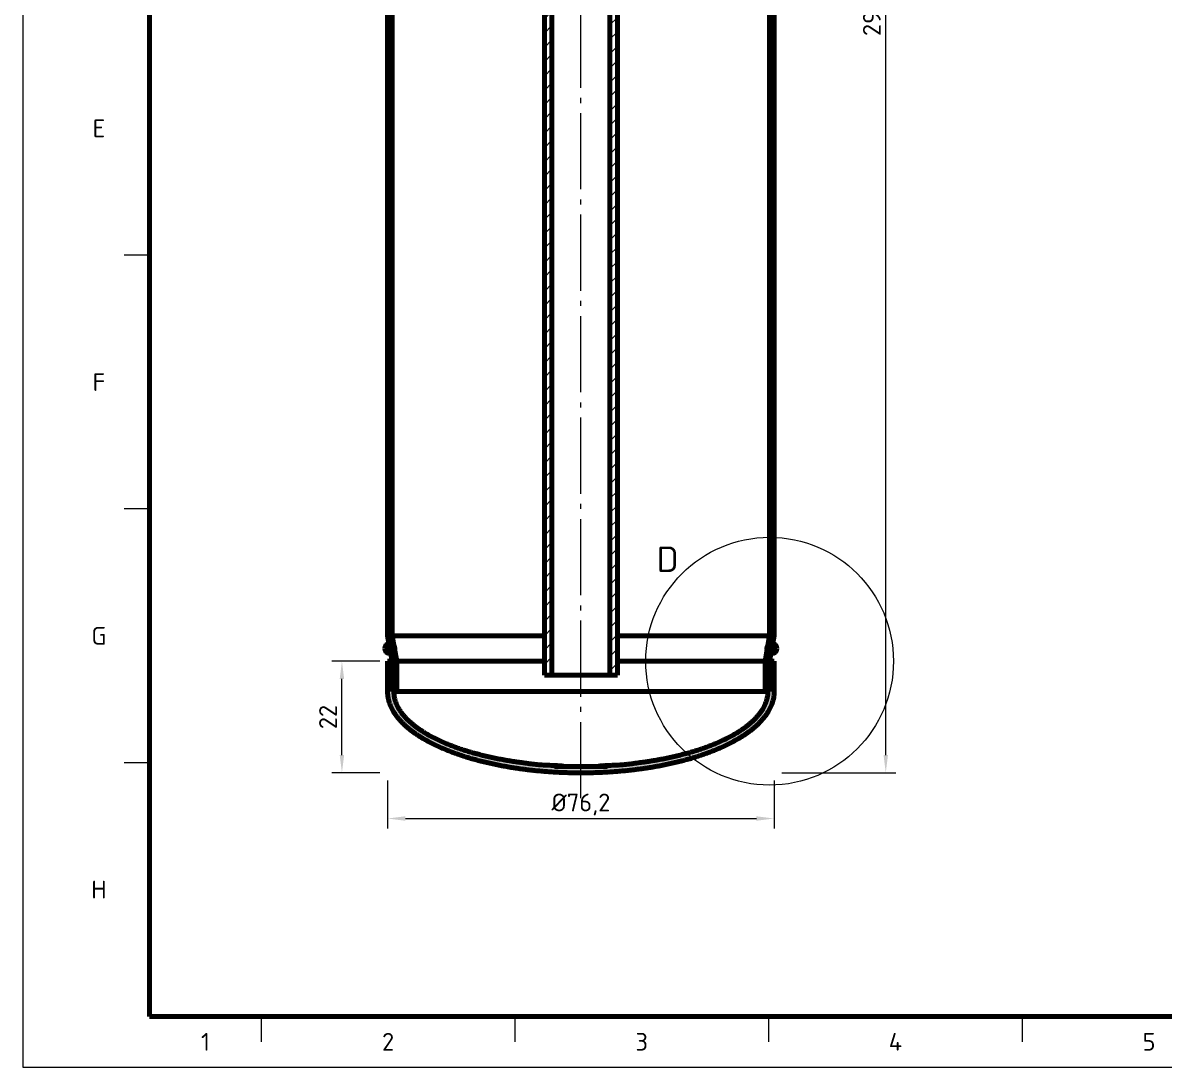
# Model space of a CAD drawing. Header units: millimetres. Extents: x 0 to 2208, y 0 to 420.
# Drawn here: x 480 to 705, y 0 to 205.8 of the extents above; entities that cross this region are included whole.
import ezdxf
from ezdxf.enums import TextEntityAlignment as Align

# ---------------------------------------------------------------- set-up
doc = ezdxf.new("R2010")
doc.units = ezdxf.units.MM
doc.linetypes.add('IRAM-F-TRAZO-PUNTO', pattern=[20, 15, -2, 1, -2])
for name, color, linetype, lineweight in [('01-VISIBLE', 7, 'CONTINUOUS', 70), ('03-EJE', 1, 'IRAM-F-TRAZO-PUNTO', 18), ('04-COTA', 3, 'CONTINUOUS', 18), ('05-RAYADO', 8, 'CONTINUOUS', 18), ('06-TEXTO', 7, 'CONTINUOUS', 25), ('07-RECUADRO', 7, 'CONTINUOUS', 70), ('08-FINA', 5, 'CONTINUOUS', 18)]:
    doc.layers.add(name, color=color, linetype=linetype, lineweight=lineweight)
doc.styles.add('ISO3098', font='isocpeur.ttf')
doc.dimstyles.new('FLAMA-IRAM', dxfattribs={"dimtxt": 3.5, "dimasz": 3.5, "dimexe": 2, "dimexo": 1.5, "dimgap": 1, "dimtad": 1, "dimdec": 1, "dimtxsty": 'ISO3098', "dimblk": 'IRAM_FLECHA', "dimblk1": 'IRAM_FLECHA', "dimblk2": 'IRAM_FLECHA', "dimcen": 2.5, "dimclrd": 256, "dimclre": 256, "dimclrt": 256, "dimazin": 3, "dimtfac": 1, "dimtmove": 0, "dimatfit": 3, "dimlwd": 18, "dimlwe": 18})

# ---------------------------------------------------------------- blocks, each defined once
blk = doc.blocks.new('IRAM_FLECHA')
blk.add_solid([(0, 0), (-1, 0.125), (-1, -0.125)])

msp = doc.modelspace()

# ---------------------------------------------------------------- hatches: boundary and pattern name
at = {"layer": '05-RAYADO'}
h = msp.add_hatch(dxfattribs=at)
h.set_pattern_fill('ANSI31', scale=0.62992)
h.paths.add_polyline_path([(584.3, 77.25), (582.8, 77.25), (582.8, 347.4), (584.3, 347.4)])
h = msp.add_hatch(dxfattribs=at)
h.set_pattern_fill('ANSI31', scale=0.62992)
h.paths.add_polyline_path([(595.7, 347.4), (597.2, 347.4), (597.2, 77.25), (595.7, 77.25)])
h = msp.add_hatch(color=7, dxfattribs=at)
h.dxf.hatch_style = 1
h.paths.add_polyline_path([(552.8, 80), (551.9, 85), (551.9, 326.39), (552.8, 331.39), (552.8, 337.39), (553.7, 337.39), (553.7, 331.39), (552.8, 326.39), (552.8, 85), (553.7, 80), (553.7, 74), (552.8, 74)])
h = msp.add_hatch(color=7, dxfattribs=at)
h.dxf.hatch_style = 1
h.paths.add_polyline_path([(628.1, 326.39), (628.1, 85), (627.2, 80), (627.2, 74), (626.3, 74), (626.3, 80), (627.2, 85), (627.2, 326.39), (626.3, 331.39), (626.3, 337.39), (627.2, 337.39), (627.2, 331.39)])
h = msp.add_hatch(color=7, dxfattribs=at)
h.dxf.hatch_style = 1
h.paths.add_polyline_path([(551.35, 82.5), (551.37, 82.701), (551.431, 82.894), (551.529, 83.071), (551.661, 83.225), (551.821, 83.349), (552.003, 83.438), (552.199, 83.488), (552.401, 83.499), (552.601, 83.468), (552.79, 83.398), (552.962, 83.291), (553.109, 83.151), (553.224, 82.985), (553.304, 82.799), (553.345, 82.601), (553.345, 82.399), (553.304, 82.201), (553.224, 82.015), (553.109, 81.849), (552.962, 81.709), (552.79, 81.602), (552.601, 81.532), (552.401, 81.501), (552.199, 81.512), (552.003, 81.562), (551.821, 81.651), (551.661, 81.775), (551.529, 81.929), (551.431, 82.106), (551.37, 82.299)])
h = msp.add_hatch(color=7, dxfattribs=at)
h.dxf.hatch_style = 1
h.paths.add_polyline_path([(628.65, 82.5), (628.63, 82.299), (628.569, 82.106), (628.471, 81.929), (628.339, 81.775), (628.179, 81.651), (627.997, 81.562), (627.801, 81.512), (627.599, 81.501), (627.399, 81.532), (627.21, 81.602), (627.038, 81.709), (626.891, 81.849), (626.776, 82.015), (626.696, 82.201), (626.655, 82.399), (626.655, 82.601), (626.696, 82.799), (626.776, 82.985), (626.891, 83.151), (627.038, 83.291), (627.21, 83.398), (627.399, 83.468), (627.599, 83.499), (627.801, 83.488), (627.997, 83.438), (628.179, 83.349), (628.339, 83.225), (628.471, 83.071), (628.569, 82.894), (628.63, 82.701)])
h = msp.add_hatch(color=7, dxfattribs=at)
h.dxf.hatch_style = 1
h.paths.add_polyline_path([(628.1, 74), (628.098, 73.8), (628.093, 73.599), (628.083, 73.399), (628.066, 73.2), (628.041, 73.001), (628.006, 72.803), (627.962, 72.608), (627.912, 72.414), (627.857, 72.221), (627.8, 72.029), (627.739, 71.838), (627.674, 71.649), (627.606, 71.46), (627.535, 71.273), (627.459, 71.087), (627.379, 70.904), (627.294, 70.722), (627.205, 70.543), (627.11, 70.366), (627.012, 70.192), (626.908, 70.02), (626.801, 69.851), (626.691, 69.684), (626.577, 69.519), (626.46, 69.356), (626.34, 69.195), (626.218, 69.036), (626.094, 68.88), (625.967, 68.724), (625.837, 68.571), (625.706, 68.42), (625.572, 68.271), (625.436, 68.124), (625.298, 67.978), (625.158, 67.835), (625.016, 67.694), (624.872, 67.554), (624.727, 67.417), (624.579, 67.281), (624.43, 67.147), (624.279, 67.015), (624.127, 66.885), (623.973, 66.757), (623.818, 66.63), (623.661, 66.505), (623.504, 66.382), (623.345, 66.26), (623.184, 66.139), (623.023, 66.02), (622.861, 65.903), (622.697, 65.787), (622.533, 65.673), (622.367, 65.56), (622.201, 65.448), (622.033, 65.338), (621.865, 65.229), (621.696, 65.122), (621.526, 65.015), (621.355, 64.911), (621.184, 64.807), (621.011, 64.705), (620.838, 64.604), (620.665, 64.504), (620.49, 64.406), (620.315, 64.308), (620.139, 64.212), (619.963, 64.117), (619.786, 64.023), (619.608, 63.93), (619.43, 63.839), (619.251, 63.748), (619.072, 63.658), (618.892, 63.57), (618.712, 63.483), (618.531, 63.396), (618.35, 63.311), (618.168, 63.226), (617.986, 63.143), (617.803, 63.06), (617.62, 62.979), (617.437, 62.898), (617.253, 62.819), (617.069, 62.74), (616.884, 62.662), (616.699, 62.586), (616.513, 62.51), (616.328, 62.435), (616.142, 62.36), (615.955, 62.287), (615.768, 62.214), (615.581, 62.143), (615.394, 62.072), (615.206, 62.002), (615.018, 61.933), (614.83, 61.864), (614.641, 61.797), (614.452, 61.73), (614.263, 61.664), (614.073, 61.599), (613.884, 61.534), (613.694, 61.47), (613.504, 61.407), (613.313, 61.345), (613.122, 61.283), (612.932, 61.223), (612.74, 61.162), (612.549, 61.103), (612.357, 61.044), (612.166, 60.986), (611.974, 60.929), (611.781, 60.872), (611.589, 60.817), (611.396, 60.761), (611.204, 60.707), (611.011, 60.653), (610.817, 60.599), (610.624, 60.547), (610.431, 60.495), (610.237, 60.444), (610.043, 60.393), (609.849, 60.343), (609.655, 60.293), (609.46, 60.245), (609.266, 60.196), (609.071, 60.149), (608.877, 60.102), (608.682, 60.055), (608.487, 60.01), (608.291, 59.964), (608.096, 59.92), (607.9, 59.876), (607.705, 59.832), (607.509, 59.79), (607.313, 59.747), (607.117, 59.706), (606.921, 59.665), (606.725, 59.624), (606.529, 59.584), (606.332, 59.545), (606.136, 59.506), (605.939, 59.467), (605.742, 59.43), (605.545, 59.392), (605.348, 59.356), (605.151, 59.32), (604.954, 59.284), (604.757, 59.249), (604.559, 59.214), (604.362, 59.18), (604.164, 59.147), (603.967, 59.114), (603.769, 59.081), (603.571, 59.049), (603.373, 59.018), (603.175, 58.987), (602.977, 58.957), (602.779, 58.927), (602.581, 58.897), (602.382, 58.869), (602.184, 58.84), (601.986, 58.812), (601.787, 58.785), (601.589, 58.758), (601.39, 58.732), (601.191, 58.706), (600.992, 58.68), (600.794, 58.655), (600.595, 58.631), (600.396, 58.607), (600.197, 58.584), (599.998, 58.561), (599.799, 58.538), (599.6, 58.516), (599.4, 58.495), (599.201, 58.474), (599.002, 58.453), (598.802, 58.433), (598.603, 58.413), (598.403, 58.394), (598.204, 58.375), (598.004, 58.357), (597.805, 58.339), (597.605, 58.322), (597.406, 58.305), (597.206, 58.289), (597.006, 58.273), (596.806, 58.257), (596.607, 58.242), (596.407, 58.228), (596.207, 58.214), (596.007, 58.2), (595.807, 58.187), (595.607, 58.174), (595.407, 58.162), (595.207, 58.15), (595.007, 58.139), (594.807, 58.128), (594.607, 58.117), (594.407, 58.107), (594.206, 58.098), (594.006, 58.089), (593.806, 58.08), (593.606, 58.072), (593.406, 58.064), (593.205, 58.057), (593.005, 58.05), (592.805, 58.043), (592.605, 58.037), (592.404, 58.032), (592.204, 58.027), (592.004, 58.022), (591.803, 58.018), (591.603, 58.014), (591.403, 58.011), (591.202, 58.008), (591.002, 58.006), (590.801, 58.004), (590.601, 58.002), (590.401, 58.001), (590.2, 58), (590, 58), (589.8, 58), (589.599, 58.001), (589.399, 58.002), (589.199, 58.004), (588.998, 58.006), (588.798, 58.008), (588.597, 58.011), (588.397, 58.014), (588.197, 58.018), (587.996, 58.022), (587.796, 58.027), (587.596, 58.032), (587.395, 58.037), (587.195, 58.043), (586.995, 58.05), (586.795, 58.057), (586.594, 58.064), (586.394, 58.072), (586.194, 58.08), (585.994, 58.089), (585.794, 58.098), (585.593, 58.107), (585.393, 58.117), (585.193, 58.128), (584.993, 58.139), (584.793, 58.15), (584.593, 58.162), (584.393, 58.174), (584.193, 58.187), (583.993, 58.2), (583.793, 58.214), (583.593, 58.228), (583.393, 58.242), (583.194, 58.257), (582.994, 58.273), (582.794, 58.289), (582.594, 58.305), (582.395, 58.322), (582.195, 58.339), (581.996, 58.357), (581.796, 58.375), (581.597, 58.394), (581.397, 58.413), (581.198, 58.433), (580.998, 58.453), (580.799, 58.474), (580.6, 58.495), (580.4, 58.516), (580.201, 58.538), (580.002, 58.561), (579.803, 58.584), (579.604, 58.607), (579.405, 58.631), (579.206, 58.655), (579.008, 58.68), (578.809, 58.706), (578.61, 58.732), (578.411, 58.758), (578.213, 58.785), (578.014, 58.812), (577.816, 58.84), (577.618, 58.869), (577.419, 58.897), (577.221, 58.927), (577.023, 58.957), (576.825, 58.987), (576.627, 59.018), (576.429, 59.049), (576.231, 59.081), (576.033, 59.114), (575.836, 59.147), (575.638, 59.18), (575.441, 59.214), (575.243, 59.249), (575.046, 59.284), (574.849, 59.32), (574.652, 59.356), (574.455, 59.392), (574.258, 59.43), (574.061, 59.467), (573.864, 59.506), (573.668, 59.545), (573.471, 59.584), (573.275, 59.624), (573.079, 59.665), (572.883, 59.706), (572.687, 59.747), (572.491, 59.79), (572.295, 59.832), (572.1, 59.876), (571.904, 59.92), (571.709, 59.964), (571.513, 60.01), (571.318, 60.055), (571.123, 60.102), (570.929, 60.149), (570.734, 60.196), (570.54, 60.245), (570.345, 60.293), (570.151, 60.343), (569.957, 60.393), (569.763, 60.444), (569.569, 60.495), (569.376, 60.547), (569.183, 60.599), (568.989, 60.653), (568.796, 60.707), (568.604, 60.761), (568.411, 60.817), (568.219, 60.872), (568.026, 60.929), (567.834, 60.986), (567.643, 61.044), (567.451, 61.103), (567.26, 61.162), (567.068, 61.223), (566.878, 61.283), (566.687, 61.345), (566.496, 61.407), (566.306, 61.47), (566.116, 61.534), (565.927, 61.599), (565.737, 61.664), (565.548, 61.73), (565.359, 61.797), (565.17, 61.864), (564.982, 61.933), (564.794, 62.002), (564.606, 62.072), (564.419, 62.143), (564.232, 62.214), (564.045, 62.287), (563.858, 62.36), (563.672, 62.435), (563.487, 62.51), (563.301, 62.586), (563.116, 62.662), (562.931, 62.74), (562.747, 62.819), (562.563, 62.898), (562.38, 62.979), (562.197, 63.06), (562.014, 63.143), (561.832, 63.226), (561.65, 63.311), (561.469, 63.396), (561.288, 63.483), (561.108, 63.57), (560.928, 63.658), (560.749, 63.748), (560.57, 63.839), (560.392, 63.93), (560.214, 64.023), (560.037, 64.117), (559.861, 64.212), (559.685, 64.308), (559.51, 64.406), (559.335, 64.504), (559.162, 64.604), (558.989, 64.705), (558.816, 64.807), (558.645, 64.911), (558.474, 65.015), (558.304, 65.122), (558.135, 65.229), (557.967, 65.338), (557.799, 65.448), (557.633, 65.56), (557.467, 65.673), (557.303, 65.787), (557.139, 65.903), (556.977, 66.02), (556.816, 66.139), (556.655, 66.26), (556.496, 66.382), (556.339, 66.505), (556.182, 66.63), (556.027, 66.757), (555.873, 66.885), (555.721, 67.015), (555.57, 67.147), (555.421, 67.281), (555.273, 67.417), (555.128, 67.554), (554.984, 67.694), (554.842, 67.835), (554.702, 67.978), (554.564, 68.124), (554.428, 68.271), (554.294, 68.42), (554.163, 68.571), (554.033, 68.724), (553.906, 68.88), (553.782, 69.036), (553.66, 69.195), (553.54, 69.356), (553.423, 69.519), (553.309, 69.684), (553.199, 69.851), (553.092, 70.02), (552.988, 70.192), (552.89, 70.366), (552.795, 70.543), (552.706, 70.722), (552.621, 70.904), (552.541, 71.087), (552.465, 71.273), (552.394, 71.46), (552.326, 71.649), (552.261, 71.838), (552.2, 72.029), (552.143, 72.221), (552.088, 72.414), (552.038, 72.608), (551.994, 72.803), (551.959, 73.001), (551.934, 73.2), (551.917, 73.399), (551.907, 73.599), (551.902, 73.8), (551.9, 74), (551.9, 80), (553.15, 80), (553.15, 74), (553.153, 73.8), (553.163, 73.6), (553.18, 73.4), (553.203, 73.201), (553.234, 73.003), (553.27, 72.806), (553.314, 72.611), (553.363, 72.417), (553.419, 72.224), (553.48, 72.033), (553.546, 71.845), (553.618, 71.658), (553.695, 71.473), (553.778, 71.29), (553.864, 71.11), (553.956, 70.932), (554.052, 70.756), (554.152, 70.582), (554.257, 70.412), (554.365, 70.243), (554.477, 70.077), (554.593, 69.913), (554.711, 69.752), (554.833, 69.593), (554.958, 69.437), (555.086, 69.282), (555.216, 69.13), (555.349, 68.981), (555.485, 68.833), (555.623, 68.688), (555.763, 68.545), (555.905, 68.404), (556.05, 68.265), (556.196, 68.128), (556.344, 67.993), (556.494, 67.86), (556.645, 67.729), (556.799, 67.601), (556.954, 67.473), (557.11, 67.348), (557.268, 67.225), (557.427, 67.103), (557.587, 66.983), (557.749, 66.865), (557.911, 66.748), (558.075, 66.633), (558.24, 66.52), (558.407, 66.408), (558.574, 66.297), (558.742, 66.188), (558.911, 66.081), (559.081, 65.975), (559.252, 65.871), (559.424, 65.768), (559.596, 65.666), (559.769, 65.565), (559.943, 65.466), (560.118, 65.369), (560.294, 65.272), (560.47, 65.177), (560.647, 65.083), (560.824, 64.99), (561.002, 64.898), (561.181, 64.808), (561.36, 64.718), (561.54, 64.63), (561.721, 64.543), (561.901, 64.457), (562.083, 64.372), (562.265, 64.288), (562.447, 64.205), (562.63, 64.124), (562.813, 64.043), (562.997, 63.963), (563.181, 63.884), (563.366, 63.806), (563.551, 63.73), (563.736, 63.654), (563.922, 63.579), (564.108, 63.505), (564.294, 63.432), (564.481, 63.359), (564.668, 63.288), (564.856, 63.217), (565.043, 63.148), (565.232, 63.079), (565.42, 63.011), (565.609, 62.944), (565.798, 62.877), (565.987, 62.812), (566.176, 62.747), (566.366, 62.683), (566.556, 62.62), (566.747, 62.557), (566.937, 62.496), (567.128, 62.435), (567.319, 62.375), (567.51, 62.315), (567.702, 62.257), (567.894, 62.199), (568.086, 62.141), (568.278, 62.085), (568.47, 62.029), (568.663, 61.974), (568.855, 61.92), (569.048, 61.866), (569.242, 61.813), (569.435, 61.761), (569.628, 61.709), (569.822, 61.658), (570.016, 61.608), (570.21, 61.558), (570.404, 61.509), (570.599, 61.461), (570.793, 61.413), (570.988, 61.366), (571.183, 61.319), (571.378, 61.273), (571.573, 61.228), (571.768, 61.183), (571.963, 61.138), (572.159, 61.095), (572.354, 61.051), (572.55, 61.009), (572.746, 60.967), (572.942, 60.925), (573.138, 60.884), (573.334, 60.843), (573.53, 60.803), (573.726, 60.764), (573.923, 60.725), (574.12, 60.687), (574.316, 60.65), (574.513, 60.613), (574.71, 60.577), (574.907, 60.541), (575.105, 60.506), (575.302, 60.472), (575.499, 60.438), (575.697, 60.406), (575.895, 60.373), (576.092, 60.342), (576.29, 60.311), (576.488, 60.281), (576.686, 60.251), (576.885, 60.221), (577.083, 60.192), (577.281, 60.164), (577.479, 60.136), (577.678, 60.108), (577.876, 60.08), (578.074, 60.053), (578.273, 60.025), (578.471, 59.998), (578.67, 59.971), (578.868, 59.944), (579.067, 59.917), (579.265, 59.89), (579.464, 59.863), (579.662, 59.836), (579.861, 59.809), (580.059, 59.783), (580.258, 59.757), (580.457, 59.733), (580.656, 59.709), (580.855, 59.687), (581.054, 59.667), (581.253, 59.647), (581.453, 59.629), (581.652, 59.612), (581.852, 59.596), (582.052, 59.581), (582.251, 59.568), (582.451, 59.555), (582.651, 59.543), (582.851, 59.531), (583.051, 59.52), (583.251, 59.51), (583.451, 59.5), (583.651, 59.491), (583.851, 59.482), (584.052, 59.473), (584.252, 59.464), (584.452, 59.455), (584.652, 59.447), (584.852, 59.438), (585.052, 59.429), (585.252, 59.42), (585.452, 59.412), (585.652, 59.402), (585.852, 59.392), (586.052, 59.382), (586.252, 59.369), (586.452, 59.352), (586.368, 59.32), (586.168, 59.31), (585.968, 59.304), (585.768, 59.298), (585.568, 59.292), (585.367, 59.287), (585.167, 59.282), (584.967, 59.277), (584.792, 59.265), (584.993, 59.26), (585.193, 59.258), (585.393, 59.256), (585.593, 59.255), (585.794, 59.254), (585.994, 59.254), (586.194, 59.253), (586.395, 59.253), (586.595, 59.252), (586.795, 59.252), (586.996, 59.252), (587.196, 59.251), (587.396, 59.251), (587.596, 59.251), (587.797, 59.251), (587.997, 59.251), (588.197, 59.25), (588.398, 59.25), (588.598, 59.25), (588.798, 59.25), (588.999, 59.25), (589.199, 59.25), (589.399, 59.25), (589.599, 59.25), (589.8, 59.25), (590, 59.25), (590.197, 59.25), (590.393, 59.25), (590.588, 59.25), (590.783, 59.25), (590.984, 59.25), (591.191, 59.25), (591.397, 59.25), (591.602, 59.25), (591.805, 59.25), (592.006, 59.251), (592.205, 59.251), (592.402, 59.251), (592.596, 59.251), (592.789, 59.251), (592.995, 59.252), (593.203, 59.252), (593.406, 59.252), (593.605, 59.253), (593.798, 59.253), (593.998, 59.254), (594.206, 59.254), (594.402, 59.255), (594.603, 59.256), (594.802, 59.258), (595.003, 59.26), (595.203, 59.265), (595.037, 59.276), (594.837, 59.282), (594.637, 59.287), (594.437, 59.292), (594.236, 59.298), (594.036, 59.303), (593.836, 59.31), (593.636, 59.32), (593.544, 59.351), (593.743, 59.369), (593.943, 59.382), (594.143, 59.392), (594.343, 59.402), (594.543, 59.411), (594.743, 59.42), (594.943, 59.429), (595.144, 59.438), (595.344, 59.446), (595.544, 59.455), (595.744, 59.464), (595.944, 59.473), (596.144, 59.482), (596.344, 59.491), (596.544, 59.5), (596.744, 59.51), (596.945, 59.52), (597.145, 59.531), (597.345, 59.542), (597.545, 59.554), (597.744, 59.567), (597.944, 59.581), (598.144, 59.596), (598.344, 59.612), (598.543, 59.629), (598.743, 59.647), (598.942, 59.666), (599.141, 59.687), (599.341, 59.709), (599.54, 59.732), (599.738, 59.757), (599.937, 59.782), (600.136, 59.809), (600.334, 59.835), (600.533, 59.863), (600.731, 59.89), (600.93, 59.917), (601.128, 59.944), (601.327, 59.971), (601.525, 59.998), (601.724, 60.025), (601.922, 60.052), (602.12, 60.08), (602.319, 60.107), (602.517, 60.135), (602.716, 60.163), (602.914, 60.192), (603.112, 60.221), (603.31, 60.25), (603.508, 60.28), (603.706, 60.31), (603.904, 60.341), (604.102, 60.373), (604.3, 60.405), (604.497, 60.438), (604.695, 60.471), (604.892, 60.506), (605.089, 60.54), (605.287, 60.576), (605.484, 60.612), (605.681, 60.649), (605.877, 60.687), (606.074, 60.725), (606.271, 60.763), (606.467, 60.803), (606.663, 60.843), (606.859, 60.883), (607.055, 60.924), (607.251, 60.966), (607.447, 61.008), (607.643, 61.051), (607.839, 61.094), (608.034, 61.138), (608.229, 61.182), (608.425, 61.227), (608.62, 61.272), (608.815, 61.318), (609.01, 61.365), (609.204, 61.412), (609.399, 61.46), (609.593, 61.508), (609.787, 61.557), (609.981, 61.607), (610.175, 61.657), (610.369, 61.708), (610.563, 61.76), (610.756, 61.812), (610.949, 61.865), (611.142, 61.919), (611.335, 61.973), (611.528, 62.028), (611.72, 62.084), (611.912, 62.141), (612.104, 62.198), (612.296, 62.256), (612.487, 62.315), (612.679, 62.374), (612.87, 62.434), (613.061, 62.495), (613.251, 62.557), (613.442, 62.619), (613.632, 62.682), (613.821, 62.746), (614.011, 62.811), (614.2, 62.877), (614.389, 62.943), (614.578, 63.01), (614.767, 63.078), (614.955, 63.147), (615.142, 63.217), (615.33, 63.287), (615.517, 63.359), (615.704, 63.431), (615.89, 63.504), (616.077, 63.578), (616.262, 63.653), (616.448, 63.729), (616.633, 63.806), (616.817, 63.884), (617.001, 63.962), (617.185, 64.042), (617.368, 64.123), (617.551, 64.205), (617.734, 64.288), (617.916, 64.371), (618.097, 64.456), (618.278, 64.542), (618.458, 64.63), (618.638, 64.718), (618.818, 64.807), (618.996, 64.898), (619.174, 64.989), (619.352, 65.082), (619.529, 65.176), (619.705, 65.271), (619.881, 65.368), (620.055, 65.466), (620.229, 65.565), (620.403, 65.665), (620.575, 65.767), (620.747, 65.87), (620.918, 65.975), (621.088, 66.08), (621.257, 66.188), (621.425, 66.297), (621.592, 66.407), (621.759, 66.519), (621.924, 66.632), (622.088, 66.747), (622.251, 66.864), (622.412, 66.982), (622.573, 67.102), (622.732, 67.224), (622.889, 67.348), (623.046, 67.473), (623.201, 67.6), (623.354, 67.729), (623.505, 67.86), (623.655, 67.993), (623.804, 68.127), (623.95, 68.264), (624.094, 68.403), (624.237, 68.544), (624.377, 68.687), (624.515, 68.833), (624.65, 68.98), (624.783, 69.13), (624.914, 69.282), (625.042, 69.436), (625.166, 69.593), (625.288, 69.752), (625.407, 69.913), (625.523, 70.077), (625.635, 70.243), (625.743, 70.411), (625.847, 70.582), (625.948, 70.755), (626.044, 70.931), (626.135, 71.109), (626.222, 71.29), (626.304, 71.473), (626.382, 71.657), (626.454, 71.844), (626.52, 72.033), (626.581, 72.224), (626.637, 72.416), (626.686, 72.611), (626.73, 72.806), (626.766, 73.003), (626.797, 73.201), (626.82, 73.4), (626.837, 73.6), (626.847, 73.8), (626.85, 74), (626.85, 80), (628.1, 80)])

# ---------------------------------------------------------------- linework, layer by layer
at = {"layer": '01-VISIBLE'}
for p, q in [((582.8, 77.25), (582.8, 347.4)), ((584.3, 77.25), (584.3, 347.4)), ((595.7, 77.25), (595.7, 347.4)), ((597.2, 77.25), (597.2, 347.4)), ((551.9, 85), (551.9, 326.39)), ((552.8, 85), (552.8, 326.39)), ((627.2, 85), (627.2, 326.39)), ((628.1, 85), (628.1, 326.39)), ((552.8, 80), (551.9, 85)), ((553.7, 80), (552.8, 85)), ((627.2, 85), (626.3, 80)), ((627.2, 80), (628.1, 85)), ((553.15, 80), (551.9, 80)), ((551.9, 74), (551.9, 80)), ((552.8, 74), (552.8, 80)), ((553.15, 80), (553.15, 74)), ((553.7, 74), (553.7, 80)), ((626.3, 74), (626.3, 80)), ((628.1, 80), (626.85, 80)), ((626.85, 80), (626.85, 74)), ((627.2, 74), (627.2, 80)), ((628.1, 74), (628.1, 80)), ((584.3, 77.25), (582.8, 77.25)), ((597.2, 77.25), (595.7, 77.25)), ((553.7, 74), (552.8, 74)), ((627.2, 74), (626.3, 74))]:
    msp.add_line(p, q, dxfattribs=at)
for points in [[(582.8, 85), (582.5, 85), (582.2, 85), (581.9, 85), (581.6, 85), (581.3, 85), (581, 85), (580.7, 85), (580.4, 85), (580.1, 85), (579.8, 85), (579.5, 85), (579.2, 85), (578.9, 85), (578.6, 85), (578.3, 85), (578, 85), (577.7, 85), (577.4, 85), (577.1, 85), (576.8, 85), (576.5, 85), (576.2, 85), (575.9, 85), (575.6, 85), (575.3, 85), (575, 85), (574.7, 85), (574.4, 85), (574.1, 85), (573.8, 85), (573.5, 85), (573.2, 85), (572.9, 85), (572.6, 85), (572.3, 85), (572, 85), (571.7, 85), (571.4, 85), (571.1, 85), (570.8, 85), (570.5, 85), (570.2, 85), (569.9, 85), (569.6, 85), (569.3, 85), (569, 85), (568.7, 85), (568.4, 85), (568.1, 85), (567.8, 85), (567.5, 85), (567.2, 85), (566.9, 85), (566.6, 85), (566.3, 85), (566, 85), (565.7, 85), (565.4, 85), (565.1, 85), (564.8, 85), (564.5, 85), (564.2, 85), (563.9, 85), (563.6, 85), (563.3, 85), (563, 85), (562.7, 85), (562.4, 85), (562.1, 85), (561.8, 85), (561.5, 85), (561.2, 85), (560.9, 85), (560.6, 85), (560.3, 85), (560, 85), (559.7, 85), (559.4, 85), (559.1, 85), (558.8, 85), (558.5, 85), (558.2, 85), (557.9, 85), (557.6, 85), (557.3, 85), (557, 85), (556.7, 85), (556.4, 85), (556.1, 85), (555.8, 85), (555.5, 85), (555.2, 85), (554.9, 85), (554.6, 85), (554.3, 85), (554, 85), (553.7, 85), (553.4, 85), (553.1, 85), (552.8, 85)], [(627.2, 85), (626.9, 85), (626.6, 85), (626.3, 85), (626, 85), (625.7, 85), (625.4, 85), (625.1, 85), (624.8, 85), (624.5, 85), (624.2, 85), (623.9, 85), (623.6, 85), (623.3, 85), (623, 85), (622.7, 85), (622.4, 85), (622.1, 85), (621.8, 85), (621.5, 85), (621.2, 85), (620.9, 85), (620.6, 85), (620.3, 85), (620, 85), (619.7, 85), (619.4, 85), (619.1, 85), (618.8, 85), (618.5, 85), (618.2, 85), (617.9, 85), (617.6, 85), (617.3, 85), (617, 85), (616.7, 85), (616.4, 85), (616.1, 85), (615.8, 85), (615.5, 85), (615.2, 85), (614.9, 85), (614.6, 85), (614.3, 85), (614, 85), (613.7, 85), (613.4, 85), (613.1, 85), (612.8, 85), (612.5, 85), (612.2, 85), (611.9, 85), (611.6, 85), (611.3, 85), (611, 85), (610.7, 85), (610.4, 85), (610.1, 85), (609.8, 85), (609.5, 85), (609.2, 85), (608.9, 85), (608.6, 85), (608.3, 85), (608, 85), (607.7, 85), (607.4, 85), (607.1, 85), (606.8, 85), (606.5, 85), (606.2, 85), (605.9, 85), (605.6, 85), (605.3, 85), (605, 85), (604.7, 85), (604.4, 85), (604.1, 85), (603.8, 85), (603.5, 85), (603.2, 85), (602.9, 85), (602.6, 85), (602.3, 85), (602, 85), (601.7, 85), (601.4, 85), (601.1, 85), (600.8, 85), (600.5, 85), (600.2, 85), (599.9, 85), (599.6, 85), (599.3, 85), (599, 85), (598.7, 85), (598.4, 85), (598.1, 85), (597.8, 85), (597.5, 85), (597.2, 85)], [(552.35, 81.5), (552.38, 81.5), (552.41, 81.5), (552.44, 81.5), (552.47, 81.5), (552.5, 81.5), (552.53, 81.5)], [(627.47, 81.5), (627.5, 81.5), (627.53, 81.5), (627.56, 81.5), (627.59, 81.5), (627.62, 81.5), (627.65, 81.5)], [(582.8, 80), (582.5, 80), (582.2, 80), (581.9, 80), (581.6, 80), (581.3, 80), (581, 80), (580.7, 80), (580.4, 80), (580.1, 80), (579.8, 80), (579.5, 80), (579.2, 80), (578.9, 80), (578.6, 80), (578.3, 80), (578, 80), (577.7, 80), (577.4, 80), (577.1, 80), (576.8, 80), (576.5, 80), (576.2, 80), (575.9, 80), (575.6, 80), (575.3, 80), (575, 80), (574.7, 80), (574.4, 80), (574.1, 80), (573.8, 80), (573.5, 80), (573.2, 80), (572.9, 80), (572.6, 80), (572.3, 80), (572, 80), (571.7, 80), (571.4, 80), (571.1, 80), (570.8, 80), (570.5, 80), (570.2, 80), (569.9, 80), (569.6, 80), (569.3, 80), (569, 80), (568.7, 80), (568.4, 80), (568.1, 80), (567.8, 80), (567.5, 80), (567.2, 80), (566.9, 80), (566.6, 80), (566.3, 80), (566, 80), (565.7, 80), (565.4, 80), (565.1, 80), (564.8, 80), (564.5, 80), (564.2, 80), (563.9, 80), (563.6, 80), (563.3, 80), (563, 80), (562.7, 80), (562.4, 80), (562.1, 80), (561.8, 80), (561.5, 80), (561.2, 80), (560.9, 80), (560.6, 80), (560.3, 80), (560, 80), (559.7, 80), (559.4, 80), (559.1, 80), (558.8, 80), (558.5, 80), (558.2, 80), (557.9, 80), (557.6, 80), (557.3, 80), (557, 80), (556.7, 80), (556.4, 80), (556.1, 80), (555.8, 80), (555.5, 80), (555.2, 80), (554.9, 80), (554.6, 80), (554.3, 80), (554, 80), (553.7, 80)], [(626.3, 80), (626, 80), (625.7, 80), (625.4, 80), (625.1, 80), (624.8, 80), (624.5, 80), (624.2, 80), (623.9, 80), (623.6, 80), (623.3, 80), (623, 80), (622.7, 80), (622.4, 80), (622.1, 80), (621.8, 80), (621.5, 80), (621.2, 80), (620.9, 80), (620.6, 80), (620.3, 80), (620, 80), (619.7, 80), (619.4, 80), (619.1, 80), (618.8, 80), (618.5, 80), (618.2, 80), (617.9, 80), (617.6, 80), (617.3, 80), (617, 80), (616.7, 80), (616.4, 80), (616.1, 80), (615.8, 80), (615.5, 80), (615.2, 80), (614.9, 80), (614.6, 80), (614.3, 80), (614, 80), (613.7, 80), (613.4, 80), (613.1, 80), (612.8, 80), (612.5, 80), (612.2, 80), (611.9, 80), (611.6, 80), (611.3, 80), (611, 80), (610.7, 80), (610.4, 80), (610.1, 80), (609.8, 80), (609.5, 80), (609.2, 80), (608.9, 80), (608.6, 80), (608.3, 80), (608, 80), (607.7, 80), (607.4, 80), (607.1, 80), (606.8, 80), (606.5, 80), (606.2, 80), (605.9, 80), (605.6, 80), (605.3, 80), (605, 80), (604.7, 80), (604.4, 80), (604.1, 80), (603.8, 80), (603.5, 80), (603.2, 80), (602.9, 80), (602.6, 80), (602.3, 80), (602, 80), (601.7, 80), (601.4, 80), (601.1, 80), (600.8, 80), (600.5, 80), (600.2, 80), (599.9, 80), (599.6, 80), (599.3, 80), (599, 80), (598.7, 80), (598.4, 80), (598.1, 80), (597.8, 80), (597.5, 80), (597.2, 80)], [(595.7, 77.25), (595.4, 77.25), (595.1, 77.25), (594.8, 77.25), (594.5, 77.25), (594.2, 77.25), (593.9, 77.25), (593.6, 77.25), (593.3, 77.25), (593, 77.25), (592.7, 77.25), (592.4, 77.25), (592.1, 77.25), (591.8, 77.25), (591.5, 77.25), (591.2, 77.25), (590.9, 77.25), (590.6, 77.25), (590.3, 77.25), (590, 77.25), (589.7, 77.25), (589.4, 77.25), (589.1, 77.25), (588.8, 77.25), (588.5, 77.25), (588.2, 77.25), (587.9, 77.25), (587.6, 77.25), (587.3, 77.25), (587, 77.25), (586.7, 77.25), (586.4, 77.25), (586.1, 77.25), (585.8, 77.25), (585.5, 77.25), (585.2, 77.25), (584.9, 77.25), (584.6, 77.25), (584.3, 77.25)], [(551.9, 74), (551.904, 73.699), (551.917, 73.398), (551.946, 73.098), (551.995, 72.801), (552.063, 72.508), (552.144, 72.217), (552.232, 71.929), (552.327, 71.644), (552.431, 71.361), (552.543, 71.081), (552.666, 70.806), (552.799, 70.536), (552.943, 70.271), (553.097, 70.012), (553.259, 69.758), (553.429, 69.51), (553.606, 69.266), (553.789, 69.027), (553.978, 68.792), (554.171, 68.561), (554.37, 68.335), (554.574, 68.113), (554.782, 67.895), (554.995, 67.682), (555.213, 67.474), (555.434, 67.269), (555.659, 67.069), (555.888, 66.873), (556.12, 66.681), (556.355, 66.492), (556.593, 66.307), (556.833, 66.126), (557.076, 65.948), (557.322, 65.774), (557.57, 65.602), (557.82, 65.434), (558.072, 65.27), (558.326, 65.108), (558.582, 64.949), (558.84, 64.793), (559.099, 64.64), (559.36, 64.49), (559.623, 64.342), (559.887, 64.198), (560.153, 64.056), (560.42, 63.916), (560.688, 63.779), (560.957, 63.644), (561.228, 63.512), (561.5, 63.382), (561.772, 63.254), (562.046, 63.128), (562.321, 63.005), (562.597, 62.884), (562.874, 62.765), (563.151, 62.648), (563.43, 62.533), (563.709, 62.42), (563.989, 62.309), (564.27, 62.2), (564.551, 62.093), (564.834, 61.987), (565.117, 61.884), (565.4, 61.782), (565.684, 61.682), (565.969, 61.584), (566.255, 61.488), (566.54, 61.393), (566.827, 61.3), (567.114, 61.208), (567.402, 61.118), (567.69, 61.03), (567.978, 60.943), (568.267, 60.858), (568.556, 60.775), (568.846, 60.693), (569.137, 60.612), (569.427, 60.533), (569.718, 60.455), (570.01, 60.379), (570.302, 60.304), (570.594, 60.231), (570.886, 60.159), (571.179, 60.088), (571.472, 60.019), (571.766, 59.951), (572.06, 59.885), (572.354, 59.82), (572.648, 59.756), (572.943, 59.693), (573.238, 59.632), (573.533, 59.572), (573.828, 59.513), (574.124, 59.455), (574.42, 59.399), (574.716, 59.344), (575.013, 59.29), (575.309, 59.237), (575.606, 59.186), (575.903, 59.135), (576.2, 59.086), (576.498, 59.038), (576.795, 58.992), (577.093, 58.946), (577.391, 58.902), (577.689, 58.858), (577.987, 58.816), (578.286, 58.775), (578.584, 58.735), (578.883, 58.696), (579.182, 58.659), (579.481, 58.622), (579.78, 58.586), (580.079, 58.552), (580.379, 58.519), (580.678, 58.486), (580.978, 58.455), (581.278, 58.425), (581.578, 58.396), (581.877, 58.368), (582.177, 58.341), (582.478, 58.315), (582.778, 58.29), (583.078, 58.266), (583.379, 58.243), (583.679, 58.222), (583.98, 58.201), (584.28, 58.181), (584.581, 58.163), (584.882, 58.145), (585.182, 58.128), (585.483, 58.113), (585.784, 58.098), (586.085, 58.085), (586.386, 58.072), (586.687, 58.061), (586.988, 58.05), (587.289, 58.041), (587.59, 58.032), (587.891, 58.025), (588.193, 58.018), (588.494, 58.012), (588.795, 58.008), (589.096, 58.004), (589.398, 58.002), (589.699, 58), (590, 58)], [(553.15, 74), (553.158, 73.698), (553.18, 73.397), (553.218, 73.098), (553.272, 72.801), (553.339, 72.507), (553.421, 72.217), (553.515, 71.93), (553.622, 71.648), (553.741, 71.37), (553.87, 71.098), (554.01, 70.831), (554.16, 70.569), (554.32, 70.313), (554.488, 70.062), (554.663, 69.816), (554.846, 69.577), (555.036, 69.342), (555.232, 69.112), (555.434, 68.888), (555.641, 68.669), (555.854, 68.455), (556.071, 68.245), (556.292, 68.04), (556.518, 67.84), (556.747, 67.644), (556.98, 67.452), (557.217, 67.264), (557.456, 67.081), (557.699, 66.901), (557.944, 66.725), (558.191, 66.553), (558.442, 66.384), (558.694, 66.219), (558.949, 66.057), (559.206, 65.899), (559.464, 65.743), (559.725, 65.591), (559.987, 65.442), (560.251, 65.295), (560.516, 65.152), (560.783, 65.011), (561.052, 64.873), (561.321, 64.738), (561.592, 64.605), (561.865, 64.475), (562.138, 64.347), (562.412, 64.221), (562.688, 64.098), (562.964, 63.977), (563.242, 63.859), (563.52, 63.742), (563.799, 63.628), (564.08, 63.516), (564.361, 63.406), (564.642, 63.298), (564.925, 63.192), (565.208, 63.087), (565.492, 62.985), (565.777, 62.885), (566.062, 62.786), (566.348, 62.689), (566.634, 62.594), (566.921, 62.501), (567.208, 62.409), (567.497, 62.32), (567.785, 62.231), (568.074, 62.145), (568.364, 62.06), (568.654, 61.976), (568.944, 61.895), (569.235, 61.815), (569.527, 61.736), (569.818, 61.659), (570.11, 61.583), (570.403, 61.509), (570.696, 61.437), (570.989, 61.365), (571.283, 61.295), (571.576, 61.227), (571.871, 61.159), (572.165, 61.093), (572.46, 61.028), (572.755, 60.965), (573.05, 60.902), (573.345, 60.841), (573.641, 60.781), (573.937, 60.722), (574.233, 60.665), (574.53, 60.61), (574.827, 60.555), (575.124, 60.503), (575.421, 60.452), (575.719, 60.402), (576.017, 60.354), (576.315, 60.307), (576.613, 60.262), (576.912, 60.217), (577.211, 60.174), (577.509, 60.131), (577.808, 60.09), (578.107, 60.048), (578.406, 60.007), (578.705, 59.967), (579.004, 59.926), (579.303, 59.885), (579.602, 59.844), (579.901, 59.804), (580.2, 59.765), (580.5, 59.728), (580.8, 59.693), (581.1, 59.662), (581.4, 59.634), (581.701, 59.608), (582.002, 59.585), (582.303, 59.564), (582.604, 59.545), (582.905, 59.528), (583.207, 59.512), (583.508, 59.498), (583.809, 59.484), (584.111, 59.47), (584.412, 59.457), (584.714, 59.444), (585.015, 59.431), (585.317, 59.418), (585.618, 59.404), (585.92, 59.389), (586.221, 59.372), (586.498, 59.333), (586.197, 59.312), (585.896, 59.301), (585.594, 59.293), (585.292, 59.285), (584.991, 59.277), (584.87, 59.262), (585.172, 59.258), (585.474, 59.256), (585.775, 59.255), (586.077, 59.254), (586.379, 59.253), (586.681, 59.252), (586.982, 59.252), (587.284, 59.251), (587.586, 59.251), (587.888, 59.251), (588.189, 59.25), (588.491, 59.25), (588.793, 59.25), (589.095, 59.25), (589.396, 59.25), (589.698, 59.25), (590, 59.25)], [(626.3, 74), (626, 74), (625.7, 74), (625.4, 74), (625.1, 74), (624.8, 74), (624.5, 74), (624.2, 74), (623.9, 74), (623.6, 74), (623.3, 74), (623, 74), (622.7, 74), (622.4, 74), (622.1, 74), (621.8, 74), (621.5, 74), (621.2, 74), (620.9, 74), (620.6, 74), (620.3, 74), (620, 74), (619.7, 74), (619.4, 74), (619.1, 74), (618.8, 74), (618.5, 74), (618.2, 74), (617.9, 74), (617.6, 74), (617.3, 74), (617, 74), (616.7, 74), (616.4, 74), (616.1, 74), (615.8, 74), (615.5, 74), (615.2, 74), (614.9, 74), (614.6, 74), (614.3, 74), (614, 74), (613.7, 74), (613.4, 74), (613.1, 74), (612.8, 74), (612.5, 74), (612.2, 74), (611.9, 74), (611.6, 74), (611.3, 74), (611, 74), (610.7, 74), (610.4, 74), (610.1, 74), (609.8, 74), (609.5, 74), (609.2, 74), (608.9, 74), (608.6, 74), (608.3, 74), (608, 74), (607.7, 74), (607.4, 74), (607.1, 74), (606.8, 74), (606.5, 74), (606.2, 74), (605.9, 74), (605.6, 74), (605.3, 74), (605, 74), (604.7, 74), (604.4, 74), (604.1, 74), (603.8, 74), (603.5, 74), (603.2, 74), (602.9, 74), (602.6, 74), (602.3, 74), (602, 74), (601.7, 74), (601.4, 74), (601.1, 74), (600.8, 74), (600.5, 74), (600.2, 74), (599.9, 74), (599.6, 74), (599.3, 74), (599, 74), (598.7, 74), (598.4, 74), (598.1, 74), (597.8, 74), (597.5, 74), (597.2, 74), (596.9, 74), (596.6, 74), (596.3, 74), (596, 74), (595.7, 74), (595.4, 74), (595.1, 74), (594.8, 74), (594.5, 74), (594.2, 74), (593.9, 74), (593.6, 74), (593.3, 74), (593, 74), (592.7, 74), (592.4, 74), (592.1, 74), (591.8, 74), (591.5, 74), (591.2, 74), (590.9, 74), (590.6, 74), (590.3, 74), (590, 74), (589.7, 74), (589.4, 74), (589.1, 74), (588.8, 74), (588.5, 74), (588.2, 74), (587.9, 74), (587.6, 74), (587.3, 74), (587, 74), (586.7, 74), (586.4, 74), (586.1, 74), (585.8, 74), (585.5, 74), (585.2, 74), (584.9, 74), (584.6, 74), (584.3, 74), (584, 74), (583.7, 74), (583.4, 74), (583.1, 74), (582.8, 74), (582.5, 74), (582.2, 74), (581.9, 74), (581.6, 74), (581.3, 74), (581, 74), (580.7, 74), (580.4, 74), (580.1, 74), (579.8, 74), (579.5, 74), (579.2, 74), (578.9, 74), (578.6, 74), (578.3, 74), (578, 74), (577.7, 74), (577.4, 74), (577.1, 74), (576.8, 74), (576.5, 74), (576.2, 74), (575.9, 74), (575.6, 74), (575.3, 74), (575, 74), (574.7, 74), (574.4, 74), (574.1, 74), (573.8, 74), (573.5, 74), (573.2, 74), (572.9, 74), (572.6, 74), (572.3, 74), (572, 74), (571.7, 74), (571.4, 74), (571.1, 74), (570.8, 74), (570.5, 74), (570.2, 74), (569.9, 74), (569.6, 74), (569.3, 74), (569, 74), (568.7, 74), (568.4, 74), (568.1, 74), (567.8, 74), (567.5, 74), (567.2, 74), (566.9, 74), (566.6, 74), (566.3, 74), (566, 74), (565.7, 74), (565.4, 74), (565.1, 74), (564.8, 74), (564.5, 74), (564.2, 74), (563.9, 74), (563.6, 74), (563.3, 74), (563, 74), (562.7, 74), (562.4, 74), (562.1, 74), (561.8, 74), (561.5, 74), (561.2, 74), (560.9, 74), (560.6, 74), (560.3, 74), (560, 74), (559.7, 74), (559.4, 74), (559.1, 74), (558.8, 74), (558.5, 74), (558.2, 74), (557.9, 74), (557.6, 74), (557.3, 74), (557, 74), (556.7, 74), (556.4, 74), (556.1, 74), (555.8, 74), (555.5, 74), (555.2, 74), (554.9, 74), (554.6, 74), (554.3, 74), (554, 74), (553.7, 74)], [(590, 58), (590.301, 58), (590.602, 58.002), (590.904, 58.004), (591.205, 58.008), (591.506, 58.012), (591.807, 58.018), (592.109, 58.025), (592.41, 58.032), (592.711, 58.041), (593.012, 58.05), (593.313, 58.061), (593.614, 58.072), (593.915, 58.085), (594.216, 58.098), (594.517, 58.113), (594.818, 58.128), (595.118, 58.145), (595.419, 58.163), (595.72, 58.181), (596.02, 58.201), (596.321, 58.222), (596.621, 58.243), (596.922, 58.266), (597.222, 58.29), (597.522, 58.315), (597.823, 58.341), (598.123, 58.368), (598.422, 58.396), (598.722, 58.425), (599.022, 58.455), (599.322, 58.486), (599.621, 58.519), (599.921, 58.552), (600.22, 58.586), (600.519, 58.622), (600.818, 58.659), (601.117, 58.696), (601.416, 58.735), (601.714, 58.775), (602.013, 58.816), (602.311, 58.858), (602.609, 58.902), (602.907, 58.946), (603.205, 58.992), (603.502, 59.038), (603.8, 59.086), (604.097, 59.135), (604.394, 59.186), (604.691, 59.237), (604.987, 59.29), (605.284, 59.344), (605.58, 59.399), (605.876, 59.455), (606.172, 59.513), (606.467, 59.572), (606.762, 59.632), (607.057, 59.693), (607.352, 59.756), (607.646, 59.82), (607.94, 59.885), (608.234, 59.951), (608.528, 60.019), (608.821, 60.088), (609.114, 60.159), (609.406, 60.231), (609.698, 60.304), (609.99, 60.379), (610.282, 60.455), (610.573, 60.533), (610.863, 60.612), (611.154, 60.693), (611.444, 60.775), (611.733, 60.858), (612.022, 60.943), (612.31, 61.03), (612.598, 61.118), (612.886, 61.208), (613.173, 61.3), (613.46, 61.393), (613.745, 61.488), (614.031, 61.584), (614.316, 61.682), (614.6, 61.782), (614.883, 61.884), (615.166, 61.987), (615.449, 62.093), (615.73, 62.2), (616.011, 62.309), (616.291, 62.42), (616.57, 62.533), (616.849, 62.648), (617.126, 62.765), (617.403, 62.884), (617.679, 63.005), (617.954, 63.128), (618.228, 63.254), (618.5, 63.382), (618.772, 63.512), (619.043, 63.644), (619.312, 63.779), (619.58, 63.916), (619.847, 64.056), (620.113, 64.198), (620.377, 64.342), (620.64, 64.49), (620.901, 64.64), (621.16, 64.793), (621.418, 64.949), (621.674, 65.108), (621.928, 65.27), (622.18, 65.434), (622.43, 65.602), (622.678, 65.774), (622.924, 65.948), (623.167, 66.126), (623.407, 66.307), (623.645, 66.492), (623.88, 66.681), (624.112, 66.873), (624.341, 67.069), (624.566, 67.269), (624.787, 67.474), (625.005, 67.682), (625.218, 67.895), (625.426, 68.113), (625.63, 68.335), (625.829, 68.561), (626.022, 68.792), (626.211, 69.027), (626.394, 69.266), (626.571, 69.51), (626.741, 69.758), (626.903, 70.012), (627.057, 70.271), (627.201, 70.536), (627.334, 70.806), (627.457, 71.081), (627.569, 71.361), (627.673, 71.644), (627.768, 71.929), (627.856, 72.217), (627.937, 72.508), (628.005, 72.801), (628.054, 73.098), (628.083, 73.398), (628.096, 73.699), (628.1, 74)], [(626.85, 74), (626.842, 73.698), (626.82, 73.397), (626.782, 73.098), (626.728, 72.801), (626.661, 72.507), (626.579, 72.216), (626.484, 71.93), (626.378, 71.648), (626.259, 71.37), (626.13, 71.098), (625.989, 70.83), (625.839, 70.568), (625.68, 70.312), (625.512, 70.061), (625.336, 69.816), (625.153, 69.576), (624.964, 69.341), (624.768, 69.112), (624.566, 68.888), (624.358, 68.668), (624.146, 68.454), (623.929, 68.244), (623.707, 68.039), (623.482, 67.839), (623.252, 67.643), (623.019, 67.451), (622.783, 67.264), (622.543, 67.08), (622.301, 66.9), (622.055, 66.725), (621.808, 66.552), (621.557, 66.384), (621.305, 66.218), (621.05, 66.057), (620.793, 65.898), (620.535, 65.743), (620.274, 65.59), (620.012, 65.441), (619.748, 65.295), (619.482, 65.151), (619.215, 65.01), (618.947, 64.872), (618.677, 64.737), (618.406, 64.604), (618.134, 64.474), (617.861, 64.346), (617.586, 64.22), (617.311, 64.097), (617.034, 63.977), (616.757, 63.858), (616.478, 63.742), (616.199, 63.627), (615.919, 63.515), (615.638, 63.405), (615.356, 63.297), (615.073, 63.191), (614.79, 63.087), (614.506, 62.984), (614.221, 62.884), (613.936, 62.785), (613.65, 62.689), (613.364, 62.594), (613.077, 62.5), (612.789, 62.409), (612.501, 62.319), (612.213, 62.231), (611.924, 62.144), (611.634, 62.059), (611.344, 61.976), (611.053, 61.894), (610.762, 61.814), (610.471, 61.735), (610.179, 61.658), (609.887, 61.583), (609.594, 61.509), (609.302, 61.436), (609.008, 61.365), (608.715, 61.295), (608.421, 61.226), (608.127, 61.159), (607.832, 61.093), (607.537, 61.028), (607.242, 60.964), (606.947, 60.902), (606.652, 60.84), (606.356, 60.78), (606.06, 60.722), (605.763, 60.665), (605.467, 60.609), (605.17, 60.555), (604.873, 60.502), (604.575, 60.451), (604.278, 60.401), (603.98, 60.353), (603.682, 60.307), (603.383, 60.261), (603.085, 60.217), (602.786, 60.174), (602.487, 60.131), (602.188, 60.089), (601.889, 60.048), (601.59, 60.007), (601.291, 59.966), (600.992, 59.925), (600.693, 59.885), (600.394, 59.844), (600.095, 59.803), (599.796, 59.764), (599.496, 59.727), (599.197, 59.693), (598.896, 59.662), (598.596, 59.633), (598.295, 59.608), (597.994, 59.585), (597.693, 59.564), (597.392, 59.545), (597.091, 59.528), (596.789, 59.512), (596.488, 59.497), (596.186, 59.483), (595.885, 59.47), (595.583, 59.457), (595.282, 59.444), (594.98, 59.431), (594.679, 59.417), (594.377, 59.404), (594.076, 59.389), (593.775, 59.371), (593.506, 59.332), (593.807, 59.311), (594.109, 59.301), (594.41, 59.293), (594.712, 59.285), (595.014, 59.277), (595.124, 59.262), (594.821, 59.258), (594.516, 59.256), (594.225, 59.255), (593.911, 59.253), (593.62, 59.253), (593.32, 59.252), (593.009, 59.252), (592.704, 59.251), (592.412, 59.251), (592.115, 59.251), (591.813, 59.25), (591.507, 59.25), (591.196, 59.25), (590.886, 59.25), (590.591, 59.25), (590.296, 59.25), (590, 59.25)]]:
    msp.add_lwpolyline(points, dxfattribs=at)
for centre, start, end in [((552.35, 82.5), 90, 180), ((552.35, 82.5), -90, 90), ((627.65, 82.5), 90, -90), ((627.65, 82.5), 0, 90), ((552.35, 82.5), 180, -90), ((627.65, 82.5), -90, 0)]:
    msp.add_arc(centre, 1, start, end, dxfattribs=at)
at = {"layer": '03-EJE'}
msp.add_line((590, 53), (590, 361), dxfattribs=at)
at = {"layer": '07-RECUADRO'}
msp.add_lwpolyline([(505, 10), (1064, 10), (1064, 410), (505, 410)], close=True, dxfattribs=at)
at = {"layer": '08-FINA'}
for p, q in [((505, 160), (500, 160)), ((505, 110), (500, 110)), ((505, 60), (500, 60)), ((527, 10), (527, 5)), ((577, 10), (577, 5)), ((627, 10), (627, 5)), ((677, 10), (677, 5))]:
    msp.add_line(p, q, dxfattribs=at)
msp.add_lwpolyline([(480, 0), (1074, 0), (1074, 420), (480, 420)], close=True, dxfattribs=at)
msp.add_circle((627.2, 80), 24.417, dxfattribs=at)

# ---------------------------------------------------------------- texts
at = {"layer": '06-TEXTO', "style": 'ISO3098'}
for s, height, p in [('E', 3.5, (495, 185)), ('F', 3.5, (495, 135)), ('D', 5, (607.106, 100.094)), ('G', 3.5, (495, 85)), ('H', 3.5, (495, 35)), ('1', 3.5, (516, 5)), ('2', 3.5, (552, 5)), ('3', 3.5, (602, 5)), ('4', 3.5, (652, 5)), ('5', 3.5, (702, 5))]:
    msp.add_text(s, height=height, dxfattribs=at).set_placement(p, align=Align.MIDDLE_CENTER)

# ---------------------------------------------------------------- dimensions: what is measured, and where the dimension line sits
at = {"layer": '04-COTA'}
for base, p1, p2 in [((650.1, 58), (628.1, 58), (604.5, 356)), ((542.9, 58), (551.9, 58), (551.9, 80))]:
    msp.add_linear_dim(base=base, p1=p1, p2=p2, angle=90, dimstyle='FLAMA-IRAM', override={"dimlfac": 1}, dxfattribs=at).render()
msp.add_linear_dim(base=(551.9, 49), p1=(551.9, 58), p2=(628.1, 58), dimstyle='FLAMA-IRAM', override={"dimlfac": 1, "dimpost": '%%c<>'}, dxfattribs=at).render()

doc.saveas('drawing.dxf')
